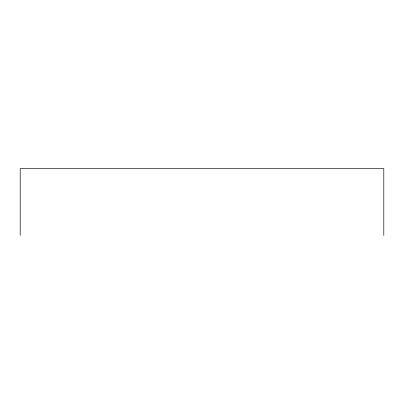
<?xml version="1.0" encoding="UTF-8"?>
<svg xmlns="http://www.w3.org/2000/svg" width="404" height="404" viewBox="0 0 404 404"><rect width="100%" height="100%" fill="white"/><g stroke="black" fill="none" stroke-linecap="round" stroke-linejoin="round"><path stroke-width="0.61" d="M383.8 235.426L383.8 168.574L20.2 168.574L20.2 235.426"/></g></svg>
